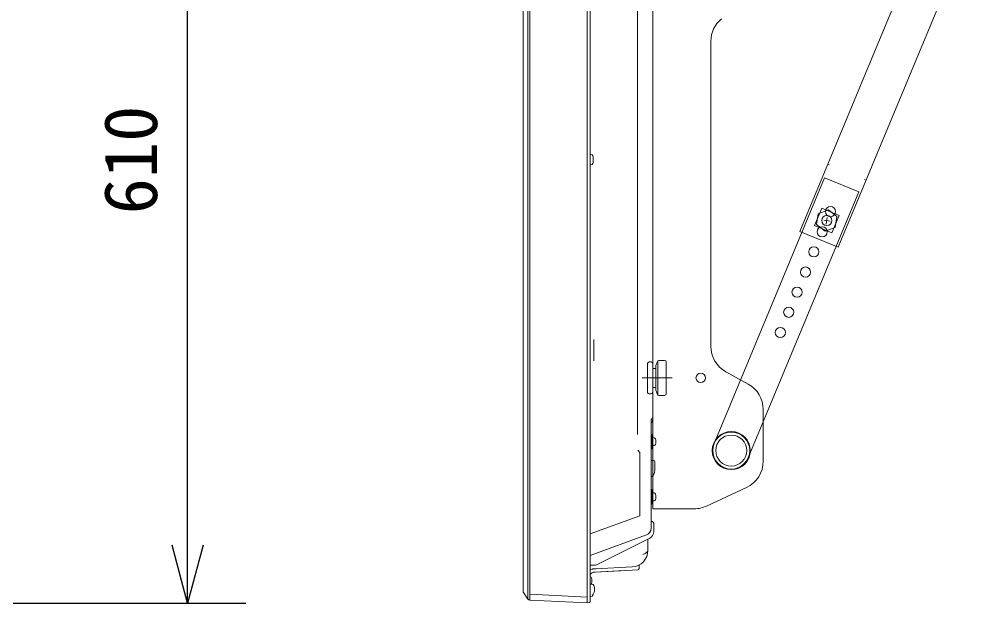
# Model space of a CAD drawing. Units: millimetres, scale not verified. Extents: x -63 to 62, y -57 to 57.
# Drawn here: x 13.08 to 45.55, y -3.46 to 16.67 of the extents above; entities that cross this region are included whole.
import ezdxf
from ezdxf.enums import TextEntityAlignment as Align

# ---------------------------------------------------------------- set-up
doc = ezdxf.new("R2010")
doc.units = ezdxf.units.MM
doc.header["$LTSCALE"] = 0.125
doc.header["$PDMODE"] = 32
doc.header["$PDSIZE"] = 0.0625
for name, pattern in [('USER1', [50.8, 31.75, -6.35, 6.35, -6.35]), ('USER2', [19.05, 12.7, -6.35]), ('USER6', [6.36, 0.01, -6.35])]:
    doc.linetypes.add(name, pattern=pattern)
for name, color, linetype in [('0-0_0', 7, 'Continuous'), ('0-4_DEFPOINTS', 7, 'Continuous'), ('0-6_SUNPO', 7, 'Continuous')]:
    doc.layers.add(name, color=color, linetype=linetype)
doc.layers.add('0-5_GAIKEI', color=1, linetype='Continuous', lineweight=18)
doc.styles.add('ＭＳ ゴシック', font='')
doc.styles.get('ＭＳ ゴシック').set_extended_font_data('MS Gothic')

# ---------------------------------------------------------------- blocks, each defined once
blk = doc.blocks.new('_OPEN30')
at = {"layer": '0-0_0'}
blk.add_line((0, 0), (-1, 0), dxfattribs=at)
blk.add_lwpolyline([(-1, 0.26795), (0, 0), (-1, -0.26795)], dxfattribs=at)
blk = doc.blocks.new('D9')
at = {"layer": '0-4_DEFPOINTS'}
for p in [(16.1892, 32.6011), (24.1892, 32.6011), (16.1892, 2.1011)]:
    blk.add_point(p, dxfattribs=at)
at = {"layer": '0-6_SUNPO'}
for p, q in [((18.1892, 32.6011), (26.1892, 32.6011)), ((24.1892, 4.1011), (24.1892, 30.6011)), ((18.1892, 2.1011), (26.1892, 2.1011))]:
    blk.add_line(p, q, dxfattribs=at)
at = {"layer": '0-6_SUNPO', "xscale": 2, "yscale": 2}
for p, rotation in [((24.1892, 32.6011), 90), ((24.1892, 2.1011), 270)]:
    blk.add_blockref('_OPEN30', p, dxfattribs=dict(at, rotation=rotation))
at = {"layer": '0-6_SUNPO', "style": 'ＭＳ ゴシック'}
blk.add_text('610', height=1.833, rotation=90, dxfattribs=at).set_placement((23.6892, 15.4761), align=Align.BOTTOM_LEFT)

msp = doc.modelspace()

# ---------------------------------------------------------------- linework, layer by layer
at = {"layer": '0-5_GAIKEI'}
for p, q in [((30.5859, -3.2869), (30.5859, 26.7446)), ((30.6438, 26.7751), (30.6438, -3.3194)), ((32.6193, 26.878), (32.6193, -3.2226)), ((34.8743, 21.37), (34.8743, -0.18)), ((44.2248, 19.7046), (39.9305, 9.3606)), ((34.3456, 19.404), (34.3456, 2.3686)), ((45.5455, 19.1563), (41.2512, 8.8123)), ((36.8743, 15.9016), (36.8743, 5.4084)), ((32.7507, 12.0027), (32.7193, 12.0027)), ((32.7193, 11.6527), (32.7507, 11.6527)), ((40.7836, 11.2069), (36.9878, 2.0635)), ((41.9566, 10.7199), (40.7836, 11.2069)), ((41.9566, 10.7199), (38.1607, 1.5765)), ((40.6837, 10.1577), (40.4345, 9.5574)), ((40.5667, 9.9679), (40.9165, 10.1038)), ((41.2841, 9.9085), (40.6837, 10.1577)), ((40.9165, 10.1038), (41.2091, 9.8688)), ((40.7521, 9.7495), (40.9721, 9.7155)), ((40.8758, 9.8403), (40.8396, 9.6051)), ((41.2841, 9.9085), (41.0348, 9.3082)), ((41.2091, 9.8688), (41.1519, 9.4979)), ((41.0348, 9.3082), (40.4345, 9.5574)), ((41.2512, 8.8123), (39.9305, 9.3606)), ((32.8548, 4.911), (32.8548, 5.6444)), ((34.8243, 4.87), (34.7493, 4.87)), ((34.9845, 4.7456), (35.036, 4.8871)), ((35.048, 4.9057), (35.048, 4.32)), ((35.2843, 4.92), (35.083, 4.92)), ((35.3343, 4.87), (35.3343, 3.77)), ((34.6993, 3.82), (34.6993, 4.82)), ((34.8743, 3.995), (34.8743, 4.82)), ((34.9843, 4.645), (34.8743, 4.645)), ((34.9843, 3.995), (34.9843, 4.745)), ((35.0468, 3.7355), (35.0468, 4.32)), ((37.3886, 4.5343), (38.1599, 4.1058)), ((34.8743, 3.0619), (34.8743, 4.1587)), ((34.8743, 3.0619), (34.8743, 4.1587)), ((34.9843, 3.995), (34.8743, 3.995)), ((34.8743, 3.995), (34.8743, 3.82)), ((34.9843, 3.995), (34.9843, 3.895)), ((34.8243, 3.77), (34.7493, 3.77)), ((34.9845, 3.8944), (35.036, 3.7529)), ((35.2843, 3.72), (35.083, 3.72)), ((34.8743, 3.0573), (34.8743, 3.0619)), ((34.8743, 2.9), (34.8743, 3.0573)), ((34.8743, 2.9), (34.8743, 3.0573)), ((38.6743, 3.2316), (38.6743, 1.4578)), ((34.8468, 2.3777), (34.8218, 2.3777)), ((34.8468, 1.8777), (34.8468, 2.3777)), ((34.8193, 2.0371), (34.8218, 2.0371)), ((34.8818, 2.2627), (34.8468, 2.2627)), ((34.8468, 1.9927), (34.8818, 1.9927)), ((34.9241, 2.2615), (34.8818, 2.2652)), ((34.8818, 1.9902), (34.9241, 1.9939)), ((34.8218, 1.8777), (34.8468, 1.8777)), ((34.8218, 1.8488), (34.8218, 1.8493)), ((34.8979, 1.4777), (34.8218, 1.4777)), ((34.8992, 1.4777), (34.8979, 1.4777)), ((34.9493, 1.1322), (34.9493, 1.4277)), ((34.8468, 0.4777), (34.8218, 0.4777)), ((34.8468, -0.0223), (34.8468, 0.4777)), ((34.8818, 0.3627), (34.8468, 0.3627)), ((34.9241, 0.3615), (34.8818, 0.3652)), ((36.7248, -0.0867), (38.096, 0.551)), ((34.8468, 0.0927), (34.8818, 0.0927)), ((34.8818, 0.0902), (34.9241, 0.0939)), ((34.8218, -0.0223), (34.8468, -0.0223)), ((34.8743, -0.18), (36.3031, -0.18)), ((34.8218, -0.5723), (34.8218, -0.4223)), ((34.8218, -0.5723), (34.8218, -0.6223)), ((34.8579, -0.6223), (34.8218, -0.6223)), ((34.8592, -0.6223), (34.8579, -0.6223)), ((34.9093, -0.9678), (34.9093, -0.6723)), ((32.9621, -2.0959), (34.7711, -1.1914)), ((34.7093, -1.6076), (34.7093, -1.2223)), ((32.7193, -2.1223), (32.8503, -2.1223)), ((32.8187, -2.2524), (32.894, -2.2484)), ((34.4045, -2.234), (34.4066, -2.1141)), ((32.8896, -2.3599), (33.8937, -2.3073)), ((32.8896, -2.3599), (33.767, -2.314)), ((33.767, -2.314), (34.3572, -2.283)), ((32.7507, -2.7723), (32.7193, -2.7723)), ((32.7907, -2.7723), (32.759, -2.7723)), ((30.6438, -3.1197), (32.6193, -3.2226)), ((32.6193, -3.2226), (32.6193, -3.4223)), ((32.7193, -3.1973), (32.7507, -3.1973))]:
    msp.add_line(p, q, dxfattribs=at)
at = {"layer": '0-5_GAIKEI', "color": 7}
for p, q in [((32.7193, 26.8617), (32.7193, -3.3806)), ((34.8743, 2.9259), (34.8743, 22.9239)), ((34.8743, 2.8917), (34.8743, 2.9259)), ((34.8218, -0.8472), (34.8218, 2.0371)), ((32.7193, -1.7875), (34.6573, -1.0822)), ((30.5859, -3.2869), (30.4306, -3.0601)), ((32.6193, -3.4223), (30.6438, -3.3194)), ((32.6965, -3.4055), (32.6193, -3.4123))]:
    msp.add_line(p, q, dxfattribs=at)
at = {"layer": '0-5_GAIKEI', "linetype": 'USER2'}
for p, q in [((40.8891, 11.6695), (40.9445, 11.6465)), ((42.1544, 11.1442), (42.2098, 11.1212))]:
    msp.add_line(p, q, dxfattribs=at)
at = {"layer": '0-5_GAIKEI', "linetype": 'USER1'}
msp.add_line((35.5387, 4.32), (34.514, 4.32), dxfattribs=at)
at = {"layer": '0-5_GAIKEI', "linetype": 'USER6'}
msp.add_line((35.0468, 4.52), (35.0468, 4.32), dxfattribs=at)
at = {"layer": '0-5_GAIKEI', "color": 7}
for points in [[(30.4218, -3.0318), (30.4218, 26.5177), (30.4306, 26.5177)], [(34.8718, 2.9383), (34.8193, 2.8943), (34.8193, 2.0371)]]:
    msp.add_lwpolyline(points, dxfattribs=at)
at = {"layer": '0-5_GAIKEI'}
for points in [[(40.5667, 9.9679), (40.5095, 9.5971), (40.802, 9.362), (41.1519, 9.4979)], [(34.3628, 1.8333), (34.4257, 1.7583), (34.4257, -0.4251), (32.7193, -1.0462)], [(32.894, -2.2484), (32.9237, -2.2469), (34.1644, -2.1819)]]:
    msp.add_lwpolyline(points, dxfattribs=at)
for centre, radius in [((40.9867, 10.0398), 0.175), ((40.8593, 9.7329), 0.175), ((40.6991, 9.3472), 0.175), ((40.4116, 8.6545), 0.175), ((40.124, 7.9618), 0.175), ((39.8364, 7.2691), 0.175), ((39.5489, 6.5764), 0.175), ((39.2613, 5.8837), 0.175), ((36.5243, 4.32), 0.1625), ((37.5743, 1.82), 0.655), ((37.5743, 1.82), 0.635), ((37.5743, 1.82), 0.535)]:
    msp.add_circle(centre, radius, dxfattribs=at)
for centre, radius, start, end in [((37.8743, 15.9016), 1, 129.80557, 180), ((32.7507, 11.9377), 0.065, 16.60155, 90), ((32.7507, 11.7177), 0.065, 270, 343.39845), ((32.3818, 11.8277), 0.45, 0, 16.60155), ((32.3818, 11.8277), 0.45, 343.39845, 0), ((37.8743, 5.4084), 1, 180, 240.94539), ((34.7493, 4.82), 0.05, 90, 180), ((34.8243, 4.82), 0.05, 0, 90), ((35.083, 4.87), 0.05, 90, 160), ((35.2843, 4.87), 0.05, 0, 90), ((37.6743, 3.2316), 1, 0, 60.94539), ((34.7493, 3.82), 0.05, 180, 270), ((34.8243, 3.82), 0.05, 270, 0), ((35.083, 3.77), 0.05, 200, 270), ((35.2843, 3.77), 0.05, 270, 0), ((34.8718, 2.7566), 0.05, 137.51896, 180), ((34.8718, 2.7566), 0.05, 137.51889, 180), ((34.7243, 2.8917), 0.15, 317.51896, 0), ((34.7243, 2.8917), 0.15, 317.51889, 0), ((34.9198, 2.2117), 0.05, 16.25703, 85), ((34.9198, 2.0437), 0.05, 275, 343.74297), ((34.6318, 2.1277), 0.35, 0, 16.25703), ((34.6318, 2.1277), 0.35, 343.74297, 0), ((37.6743, 1.4578), 1, 294.9439, 0), ((34.6993, 1.1322), 0.25, 299.34058, 0), ((34.9198, 0.3117), 0.05, 16.25703, 85), ((34.6318, 0.2277), 0.35, 0, 16.25703), ((34.9198, 0.1437), 0.05, 275, 343.74297), ((34.6318, 0.2277), 0.35, 343.74297, 0), ((36.3031, 0.82), 1, 270, 294.9439), ((34.6593, -0.9678), 0.25, 296.56505, 0), ((34.1343, -1.6076), 0.575, 273, 0), ((32.8318, -2.502), 0.25, 101.63208, 116.74368), ((32.8318, -2.502), 0.25, 93, 101.63208), ((32.8503, -1.8723), 0.25, 270, 296.56505), ((34.3545, -2.2331), 0.05, 273, 359), ((32.9027, -2.6096), 0.25, 93, 137.18678), ((32.6798, -2.5383), 0.05, 16.25703, 37.82319), ((32.7198, -2.5733), 0.05, 16.25703, 80.92143), ((32.4318, -2.6573), 0.35, 0, 16.25703), ((32.7198, -2.7413), 0.05, 320.95555, 343.74297), ((32.4318, -2.6573), 0.35, 343.74297, 0), ((32.7907, -2.8373), 0.065, 16.60155, 90), ((32.4218, -2.9473), 0.45, 0, 16.60155), ((32.7507, -3.1323), 0.065, 270, 343.39845), ((32.3818, -3.0223), 0.45, 343.39845, 348.2276), ((32.7907, -3.0573), 0.065, 299.07135, 343.39845), ((32.4218, -2.9473), 0.45, 343.39845, 0)]:
    msp.add_arc(centre, radius, start, end, dxfattribs=at)
at = {"layer": '0-5_GAIKEI', "color": 7}
for centre, radius, start, end in [((34.5718, -0.8472), 0.25, 290, 0), ((30.4718, -3.0318), 0.05, 180, 214.40012), ((30.6478, -3.2445), 0.075, 214.40012, 267), ((32.6943, -3.3806), 0.025, 275, 0)]:
    msp.add_arc(centre, radius, start, end, dxfattribs=at)
at = {"layer": '0-5_GAIKEI'}
for centre, major_axis, ratio, start_param, end_param in [((34.8992, 1.4277), (0.0501, 0), 0.99863, 6.2831853, 7.8539816), ((34.8592, -0.6723), (0.0501, 0), 0.99863, 6.2831853, 7.8539816), ((34.1343, -1.6076), (0.575, 0), 0.358352, 5.4867536, 6.2831853)]:
    msp.add_ellipse(centre, major_axis=major_axis, ratio=ratio, start_param=start_param, end_param=end_param, dxfattribs=at)

# ---------------------------------------------------------------- block references
at = {"layer": '0-6_SUNPO'}
msp.add_blockref('D9', (-5.3064, -5.5311), dxfattribs=at)

doc.saveas('drawing.dxf')
